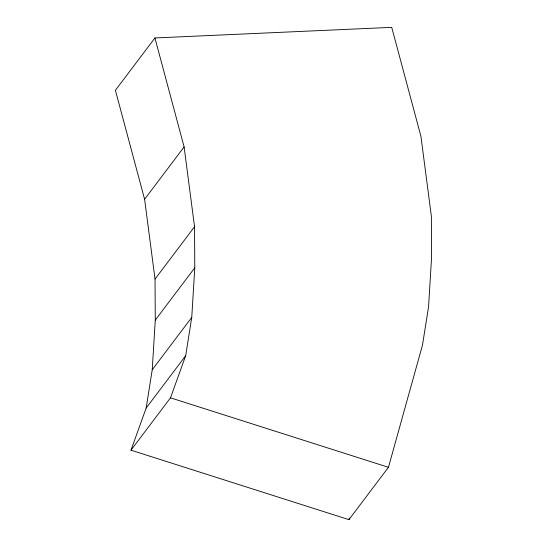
<?xml version="1.0" encoding="UTF-8"?>
<svg xmlns="http://www.w3.org/2000/svg" width="547" height="547" viewBox="0 0 547 547"><rect width="100%" height="100%" fill="white"/><g stroke="black" fill="none" stroke-linecap="round" stroke-linejoin="round"><path stroke-width="0.82" d="M152.237 369.751L155.273 320.118L155.027 279.079L144.599 199.265L115.403 90.31L154.924 37.962L391.727 27.35L420.923 136.306L431.351 216.12L431.597 257.158L428.561 306.792L422.489 345.095L388.452 467.302L348.931 519.65L130.986 450.181L146.165 408.055L152.237 369.751L191.751 317.404L194.787 267.77L194.541 226.732L184.113 146.917L154.924 37.962M130.986 450.181L170.5 397.833L185.679 355.707L191.751 317.404M348.931 519.65L349.389 518.009M144.599 199.265L184.113 146.917M155.027 279.079L194.541 226.732M155.273 320.118L194.787 267.77M146.165 408.055L185.679 355.707M170.5 397.833L388.452 467.302"/></g></svg>
